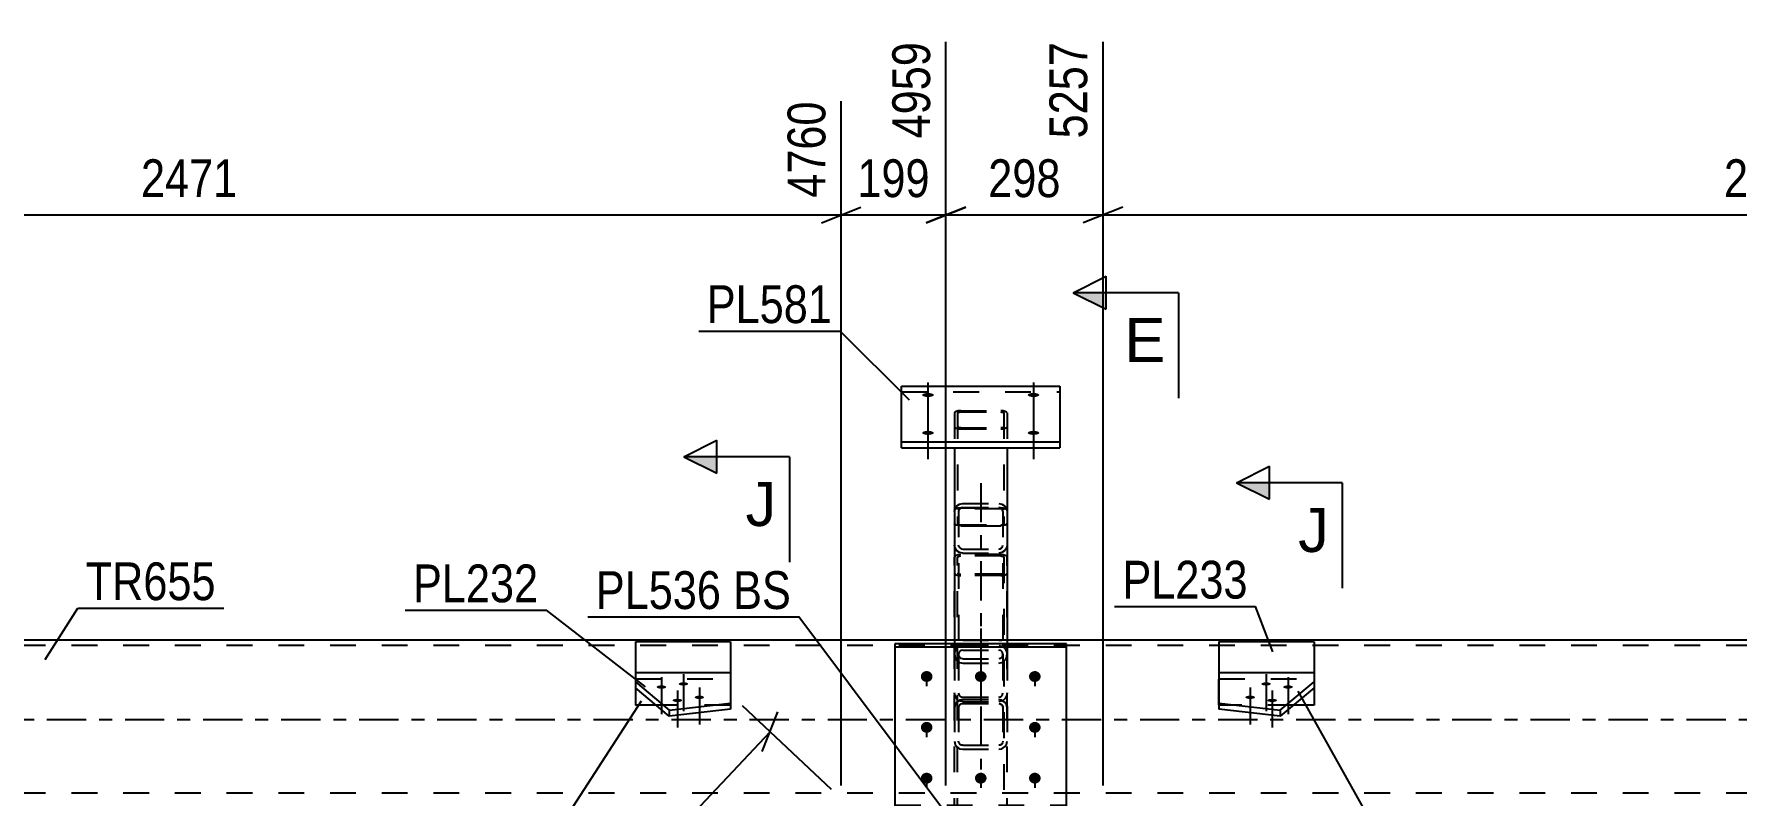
# Model space of a CAD drawing. Header units: millimetres. Extents: x -135 to 1054, y -647 to 194.
# Drawn here: x 129.2 to 258.3, y -5.8 to 51.9 of the extents above; entities that cross this region are included whole.
import ezdxf

# ---------------------------------------------------------------- set-up
doc = ezdxf.new("R2010")
doc.units = ezdxf.units.MM
doc.linetypes.add('DXK_LINE_DOT2', pattern=[3.9198, 1.9599, -1.9599])
doc.linetypes.add('DXK_LINE_DOT3', pattern=[5.9187, 2.979, -0.9799, 0.9799, -0.9799])
doc.styles.add('Arial', font='ARIAL.TTF', dxfattribs={"height": 0.2})
doc.styles.add('Arial Narrow', font='ARIALN.TTF', dxfattribs={"height": 0.2})

# ---------------------------------------------------------------- blocks, each defined once
blk = doc.blocks.new('Bolt-122571314-7181 - 7179')
at = {"linetype": 'Continuous'}
for points in [[(222.63, 2.57), (222.55, 2.57), (222.48, 2.58), (222.42, 2.59), (222.36, 2.61), (222.32, 2.63), (222.29, 2.65), (222.27, 2.68), (222.27, 2.7), (222.29, 2.73), (222.32, 2.75), (222.36, 2.77), (222.42, 2.79), (222.48, 2.8), (222.55, 2.81), (222.63, 2.81), (222.7, 2.81), (222.78, 2.8), (222.84, 2.79), (222.9, 2.77), (222.94, 2.75), (222.97, 2.73), (222.99, 2.7), (222.99, 2.68), (222.97, 2.65), (222.94, 2.63), (222.9, 2.61), (222.84, 2.59), (222.78, 2.58), (222.7, 2.57)], [(221.42, 1.55), (221.35, 1.56), (221.28, 1.56), (221.21, 1.58), (221.16, 1.59), (221.11, 1.61), (221.08, 1.64), (221.07, 1.66), (221.07, 1.69), (221.08, 1.71), (221.11, 1.74), (221.16, 1.76), (221.21, 1.78), (221.28, 1.79), (221.35, 1.8), (221.42, 1.8), (221.5, 1.8), (221.57, 1.79), (221.63, 1.78), (221.69, 1.76), (221.74, 1.74), (221.77, 1.71), (221.78, 1.69), (221.78, 1.66), (221.77, 1.64), (221.74, 1.61), (221.69, 1.59), (221.63, 1.58), (221.57, 1.56), (221.5, 1.56)], [(223.09, 1.32), (223.02, 1.32), (222.94, 1.33), (222.88, 1.34), (222.82, 1.36), (222.78, 1.38), (222.75, 1.41), (222.73, 1.43), (222.73, 1.46), (222.75, 1.48), (222.78, 1.51), (222.82, 1.53), (222.88, 1.54), (222.94, 1.56), (223.02, 1.56), (223.09, 1.57), (223.17, 1.56), (223.24, 1.56), (223.3, 1.54), (223.36, 1.53), (223.4, 1.51), (223.43, 1.48), (223.45, 1.46), (223.45, 1.43), (223.43, 1.41), (223.4, 1.38), (223.36, 1.36), (223.3, 1.34), (223.24, 1.33), (223.17, 1.32)], [(224.3, 2.33), (224.22, 2.34), (224.15, 2.34), (224.09, 2.36), (224.03, 2.37), (223.98, 2.4), (223.95, 2.42), (223.94, 2.44), (223.94, 2.47), (223.95, 2.5), (223.98, 2.52), (224.03, 2.54), (224.09, 2.56), (224.15, 2.57), (224.22, 2.58), (224.3, 2.58), (224.37, 2.58), (224.44, 2.57), (224.51, 2.56), (224.56, 2.54), (224.61, 2.52), (224.64, 2.5), (224.65, 2.47), (224.65, 2.44), (224.64, 2.42), (224.61, 2.4), (224.56, 2.37), (224.51, 2.36), (224.44, 2.34), (224.37, 2.34)]]:
    blk.add_hatch(color=1, dxfattribs=at).paths.add_polyline_path(points)
at = {"color": 1, "linetype": 'Continuous'}
for p, q in [((222.63, 3.44), (222.63, 0.62)), ((224.3, 3.21), (224.3, 0.39)), ((221.42, 2.43), (221.42, -0.39)), ((223.09, 2.2), (223.09, -0.62))]:
    blk.add_line(p, q, dxfattribs=at)
blk = doc.blocks.new('Bolt-122571314-7182 - 7179')
at = {"linetype": 'Continuous'}
for points in [[(196.9, 3.66), (196.99, 3.65), (197.08, 3.63), (197.16, 3.58), (197.23, 3.53), (197.28, 3.46), (197.32, 3.38), (197.34, 3.29), (197.34, 3.21), (197.32, 3.12), (197.28, 3.04), (197.23, 2.97), (197.16, 2.92), (197.08, 2.87), (196.99, 2.85), (196.9, 2.84), (196.81, 2.85), (196.72, 2.87), (196.64, 2.92), (196.57, 2.97), (196.52, 3.04), (196.48, 3.12), (196.46, 3.21), (196.46, 3.29), (196.48, 3.38), (196.52, 3.46), (196.57, 3.53), (196.64, 3.58), (196.72, 3.63), (196.81, 3.65)], [(201, 3.66), (201.09, 3.65), (201.18, 3.63), (201.26, 3.58), (201.33, 3.53), (201.38, 3.46), (201.42, 3.38), (201.44, 3.29), (201.44, 3.21), (201.42, 3.12), (201.38, 3.04), (201.33, 2.97), (201.26, 2.92), (201.18, 2.87), (201.09, 2.85), (201, 2.84), (200.91, 2.85), (200.82, 2.87), (200.74, 2.92), (200.67, 2.97), (200.62, 3.04), (200.58, 3.12), (200.56, 3.21), (200.56, 3.29), (200.58, 3.38), (200.62, 3.46), (200.67, 3.53), (200.74, 3.58), (200.82, 3.63), (200.91, 3.65)], [(205.1, 3.66), (205.19, 3.65), (205.28, 3.63), (205.36, 3.58), (205.43, 3.53), (205.48, 3.46), (205.52, 3.38), (205.54, 3.29), (205.54, 3.21), (205.52, 3.12), (205.48, 3.04), (205.43, 2.97), (205.36, 2.92), (205.28, 2.87), (205.19, 2.85), (205.1, 2.84), (205.01, 2.85), (204.92, 2.87), (204.84, 2.92), (204.77, 2.97), (204.72, 3.04), (204.68, 3.12), (204.66, 3.21), (204.66, 3.29), (204.68, 3.38), (204.72, 3.46), (204.77, 3.53), (204.84, 3.58), (204.92, 3.63), (205.01, 3.65)], [(196.9, -0.19), (196.99, -0.2), (197.08, -0.22), (197.16, -0.27), (197.23, -0.33), (197.28, -0.4), (197.32, -0.47), (197.34, -0.56), (197.34, -0.65), (197.32, -0.73), (197.28, -0.81), (197.23, -0.88), (197.16, -0.94), (197.08, -0.98), (196.99, -1.01), (196.9, -1.02), (196.81, -1.01), (196.72, -0.98), (196.64, -0.94), (196.57, -0.88), (196.52, -0.81), (196.48, -0.73), (196.46, -0.65), (196.46, -0.56), (196.48, -0.47), (196.52, -0.4), (196.57, -0.33), (196.64, -0.27), (196.72, -0.22), (196.81, -0.2)], [(205.1, -0.19), (205.19, -0.2), (205.28, -0.22), (205.36, -0.27), (205.43, -0.33), (205.48, -0.4), (205.52, -0.47), (205.54, -0.56), (205.54, -0.65), (205.52, -0.73), (205.48, -0.81), (205.43, -0.88), (205.36, -0.94), (205.28, -0.98), (205.19, -1.01), (205.1, -1.02), (205.01, -1.01), (204.92, -0.98), (204.84, -0.94), (204.77, -0.88), (204.72, -0.81), (204.68, -0.73), (204.66, -0.65), (204.66, -0.56), (204.68, -0.47), (204.72, -0.4), (204.77, -0.33), (204.84, -0.27), (204.92, -0.22), (205.01, -0.2)], [(196.9, -4.04), (196.99, -4.05), (197.08, -4.08), (197.16, -4.12), (197.23, -4.18), (197.28, -4.25), (197.32, -4.33), (197.34, -4.41), (197.34, -4.5), (197.32, -4.58), (197.28, -4.66), (197.23, -4.73), (197.16, -4.79), (197.08, -4.83), (196.99, -4.86), (196.9, -4.87), (196.81, -4.86), (196.72, -4.83), (196.64, -4.79), (196.57, -4.73), (196.52, -4.66), (196.48, -4.58), (196.46, -4.5), (196.46, -4.41), (196.48, -4.33), (196.52, -4.25), (196.57, -4.18), (196.64, -4.12), (196.72, -4.08), (196.81, -4.05)], [(201, -4.04), (201.09, -4.05), (201.18, -4.08), (201.26, -4.12), (201.33, -4.18), (201.38, -4.25), (201.42, -4.33), (201.44, -4.41), (201.44, -4.5), (201.42, -4.58), (201.38, -4.66), (201.33, -4.73), (201.26, -4.79), (201.18, -4.83), (201.09, -4.86), (201, -4.87), (200.91, -4.86), (200.82, -4.83), (200.74, -4.79), (200.67, -4.73), (200.62, -4.66), (200.58, -4.58), (200.56, -4.5), (200.56, -4.41), (200.58, -4.33), (200.62, -4.25), (200.67, -4.18), (200.74, -4.12), (200.82, -4.08), (200.91, -4.05)], [(205.1, -4.04), (205.19, -4.05), (205.28, -4.08), (205.36, -4.12), (205.43, -4.18), (205.48, -4.25), (205.52, -4.33), (205.54, -4.41), (205.54, -4.5), (205.52, -4.58), (205.48, -4.66), (205.43, -4.73), (205.36, -4.79), (205.28, -4.83), (205.19, -4.86), (205.1, -4.87), (205.01, -4.86), (204.92, -4.83), (204.84, -4.79), (204.77, -4.73), (204.72, -4.66), (204.68, -4.58), (204.66, -4.5), (204.66, -4.41), (204.68, -4.33), (204.72, -4.25), (204.77, -4.18), (204.84, -4.12), (204.92, -4.08), (205.01, -4.05)]]:
    blk.add_hatch(color=1, dxfattribs=at).paths.add_polyline_path(points)
at = {"color": 1, "linetype": 'Continuous'}
for p, q in [((196.9, 3.65), (196.9, 2.51)), ((201, 3.65), (201, 2.51)), ((205.1, 3.65), (205.1, 2.51)), ((196.9, -0.21), (196.9, -1.34)), ((205.1, -0.21), (205.1, -1.34)), ((196.9, -4.06), (196.9, -5.19)), ((201, -4.06), (201, -5.19)), ((205.1, -4.06), (205.1, -5.19))]:
    blk.add_line(p, q, dxfattribs=at)
blk = doc.blocks.new('Part-122571314-7193 - 7179')
at = {"color": 7, "linetype": 'DXK_LINE_DOT2'}
for p, q in [((199.04, 12.37), (199, 12.3)), ((199, -121.6), (199, 12.3)), ((199.14, 12.43), (199.04, 12.37)), ((199.3, 12.47), (199.14, 12.43)), ((199.24, 12.3), (199.26, 12.33)), ((199.24, -121.6), (199.24, 12.3)), ((199.26, 12.33), (199.31, 12.36)), ((199.48, 12.49), (199.3, 12.47)), ((199.31, 12.36), (199.34, 12.37)), ((199.34, 12.37), (199.39, 12.38)), ((199.39, 12.38), (199.48, 12.39)), ((202.52, 12.49), (199.48, 12.49)), ((202.52, 12.39), (199.48, 12.39)), ((202.7, 12.47), (202.52, 12.49)), ((202.52, 12.39), (202.61, 12.38)), ((202.61, 12.38), (202.69, 12.36)), ((202.69, 12.36), (202.74, 12.33)), ((202.86, 12.43), (202.7, 12.47)), ((202.74, 12.33), (202.76, 12.3)), ((202.76, 12.3), (202.76, -121.6)), ((202.96, 12.37), (202.86, 12.43)), ((203, 12.3), (202.96, 12.37)), ((203, -121.6), (203, 12.3)), ((199, 11.09), (199.04, 11.02)), ((199.04, 11.02), (199.14, 10.96)), ((199.14, 10.96), (199.3, 10.92)), ((199.26, 11.06), (199.24, 11.09)), ((199.31, 11.03), (199.26, 11.06)), ((199.3, 10.92), (199.48, 10.9)), ((199.31, 11.03), (199.34, 11.02)), ((199.34, 11.02), (199.39, 11.01)), ((199.39, 11.01), (199.48, 11)), ((202.52, 11), (199.48, 11)), ((202.52, 10.9), (199.48, 10.9)), ((202.61, 11.01), (202.52, 11)), ((202.52, 10.9), (202.7, 10.92)), ((202.69, 11.03), (202.61, 11.01)), ((202.74, 11.06), (202.69, 11.03)), ((202.7, 10.92), (202.86, 10.96)), ((202.76, 11.09), (202.74, 11.06)), ((202.86, 10.96), (202.96, 11.02)), ((202.96, 11.02), (203, 11.09)), ((199.48, -102.19), (199.3, -102.4)), ((199.48, -102.19), (202.52, -102.19)), ((202.7, -102.4), (202.52, -102.19)), ((199.04, -103.93), (199, -105)), ((199.24, -105), (199.26, -104.47)), ((199.39, -103.7), (199.48, -103.6)), ((199.48, -103.6), (202.52, -103.6)), ((202.52, -103.6), (202.61, -103.7)), ((202.74, -104.47), (202.76, -105)), ((203, -105), (202.96, -103.93)), ((199, -121.6), (199.24, -121.6)), ((199, -121.6), (199.04, -121.6)), ((199.04, -121.6), (199.14, -121.6)), ((199.14, -121.6), (199.3, -121.6)), ((199.31, -121.6), (199.24, -121.6)), ((202.7, -121.6), (199.3, -121.6)), ((202.69, -121.6), (199.31, -121.6)), ((202.74, -121.6), (202.69, -121.6)), ((202.7, -121.6), (202.86, -121.6)), ((202.76, -121.6), (202.74, -121.6)), ((202.76, -121.6), (203, -121.6)), ((202.86, -121.6), (202.96, -121.6)), ((202.96, -121.6), (203, -121.6))]:
    blk.add_line(p, q, dxfattribs=at)
for centre, radius, start, end in [((204.72, -104.11), 5.68, 162.5062, 178.1392), ((197.29, -104.11), 5.68, 1.8608, 17.4938), ((202.1, -104.56), 2.84, 162.5062, 178.1392), ((199.9, -104.56), 2.84, 1.8608, 17.4938)]:
    blk.add_arc(centre, radius, start, end, dxfattribs=at)
blk = doc.blocks.new('Part-122571314-7194 - 7179')
at = {"color": 7, "linetype": 'DXK_LINE_DOT2'}
for p, q in [((199.04, 23.29), (199, 23.23)), ((199.14, 23.34), (199.04, 23.29)), ((199.3, 23.38), (199.14, 23.34)), ((199.24, 23.23), (199.26, 23.26)), ((199.26, 23.26), (199.31, 23.28)), ((199.48, 23.39), (199.3, 23.38)), ((199.31, 23.28), (199.39, 23.3)), ((199.39, 23.3), (199.48, 23.31)), ((199.48, 23.39), (202.52, 23.39)), ((199.48, 23.31), (202.52, 23.31)), ((202.7, 23.38), (202.52, 23.39)), ((202.52, 23.31), (202.61, 23.3)), ((202.61, 23.3), (202.69, 23.28)), ((202.69, 23.28), (202.74, 23.26)), ((202.86, 23.34), (202.7, 23.38)), ((202.74, 23.26), (202.76, 23.23)), ((202.96, 23.29), (202.86, 23.34)), ((203, 23.23), (202.96, 23.29)), ((199, 23.23), (199, 20.58)), ((199, 22.19), (199.04, 22.12)), ((199.04, 22.12), (199.14, 22.07)), ((199.14, 22.07), (199.3, 22.03)), ((199.24, 23.23), (199.24, 14.84)), ((199.26, 22.15), (199.24, 22.19)), ((199.31, 22.13), (199.26, 22.15)), ((199.3, 22.03), (199.48, 22.02)), ((199.39, 22.11), (199.31, 22.13)), ((199.48, 22.1), (199.39, 22.11)), ((199.48, 22.1), (202.52, 22.1)), ((199.48, 22.02), (202.52, 22.02)), ((202.61, 22.11), (202.52, 22.1)), ((202.52, 22.02), (202.7, 22.03)), ((202.69, 22.13), (202.61, 22.11)), ((202.74, 22.15), (202.69, 22.13)), ((202.7, 22.03), (202.86, 22.07)), ((202.76, 22.19), (202.74, 22.15)), ((202.76, 23.23), (202.76, 14.84)), ((202.86, 22.07), (202.96, 22.12)), ((202.96, 22.12), (203, 22.19)), ((203, 23.23), (203, 20.58)), ((199, 15.88), (199.04, 15.94)), ((199.04, 15.94), (199.14, 15.99)), ((199.14, 15.99), (199.3, 16.03)), ((199.26, 15.91), (199.24, 15.88)), ((199.31, 15.93), (199.26, 15.91)), ((199.3, 16.03), (199.48, 16.04)), ((199.39, 15.95), (199.31, 15.93)), ((199.48, 15.96), (199.39, 15.95)), ((199.48, 16.04), (202.52, 16.04)), ((202.52, 15.96), (199.48, 15.96)), ((202.52, 16.04), (202.7, 16.03)), ((202.61, 15.95), (202.52, 15.96)), ((202.69, 15.93), (202.61, 15.95)), ((202.69, 15.93), (202.7, 15.93)), ((202.7, 16.03), (202.86, 15.99)), ((202.7, 15.93), (202.74, 15.91)), ((202.76, 15.88), (202.74, 15.91)), ((202.86, 15.99), (202.96, 15.94)), ((202.96, 15.94), (203, 15.88)), ((199.24, 14.84), (199.26, 14.81)), ((199.26, 14.81), (199.31, 14.78)), ((199.31, 14.78), (199.39, 14.76)), ((199.39, 14.76), (199.48, 14.76)), ((199.48, 14.76), (202.52, 14.76)), ((202.52, 14.76), (202.61, 14.76)), ((202.61, 14.76), (202.69, 14.78)), ((202.69, 14.78), (202.74, 14.81)), ((202.74, 14.81), (202.76, 14.84))]:
    blk.add_line(p, q, dxfattribs=at)
at = {"color": 2, "linetype": 'Continuous'}
for p, q in [((199, 20.58), (199, 14.84)), ((203, 20.58), (203, 14.84)), ((199.04, 14.77), (199, 14.84)), ((199.14, 14.72), (199.04, 14.77)), ((199.3, 14.69), (199.14, 14.72)), ((199.48, 14.67), (199.3, 14.69)), ((199.48, 14.67), (202.52, 14.67)), ((202.7, 14.69), (202.52, 14.67)), ((202.86, 14.72), (202.7, 14.69)), ((202.96, 14.77), (202.86, 14.72)), ((203, 14.84), (202.96, 14.77))]:
    blk.add_line(p, q, dxfattribs=at)
blk = doc.blocks.new('Part-122571314-7205 - 7179')
at = {"color": 2, "linetype": 'Continuous'}
for p, q in [((219.06, 5.89), (219.06, 3.53)), ((226.27, 5.89), (219.06, 5.89)), ((226.27, 5.89), (226.27, 3.53)), ((226.27, 2.4), (226.27, 1.09)), ((226.27, 1.09), (224.72, 1.09))]:
    blk.add_line(p, q, dxfattribs=at)
at = {"color": 7, "linetype": 'DXK_LINE_DOT2'}
for p, q in [((219.06, 1.09), (219.06, 3.53)), ((226.27, 3.53), (226.27, 2.4)), ((224.72, 1.09), (219.06, 1.09))]:
    blk.add_line(p, q, dxfattribs=at)
blk = doc.blocks.new('Part-122571314-7671 - 7179')
at = {"color": 2, "linetype": 'Continuous'}
for p, q in [((174.82, 5.89), (174.82, 3.53)), ((182.02, 5.89), (174.82, 5.89)), ((182.02, 5.89), (182.02, 3.53)), ((174.82, 2.39), (174.82, 1.09)), ((176.37, 1.09), (174.82, 1.09))]:
    blk.add_line(p, q, dxfattribs=at)
at = {"color": 7, "linetype": 'DXK_LINE_DOT2'}
for p, q in [((174.82, 3.53), (174.82, 2.39)), ((182.02, 3.53), (182.02, 1.09)), ((182.02, 1.09), (176.37, 1.09))]:
    blk.add_line(p, q, dxfattribs=at)
blk = doc.blocks.new('Part-122571314-7272 - 7179')
at = {"color": 2, "linetype": 'Continuous'}
blk.add_line((820, 6), (0, 6), dxfattribs=at)
at = {"color": 7, "linetype": 'DXK_LINE_DOT2'}
for p, q in [((820, 5.6), (0, 5.6)), ((820, -5.6), (0, -5.6))]:
    blk.add_line(p, q, dxfattribs=at)
at = {"color": 7, "linetype": 'DXK_LINE_DOT3'}
blk.add_line((0, 0), (820, 0), dxfattribs=at)
blk = doc.blocks.new('Bolt-122571314-7254 - 7179')
at = {"linetype": 'Continuous'}
for points in [[(205, 24.44), (204.91, 24.44), (204.82, 24.45), (204.74, 24.47), (204.67, 24.49), (204.62, 24.52), (204.58, 24.54), (204.56, 24.57), (204.56, 24.61), (204.58, 24.64), (204.62, 24.67), (204.67, 24.69), (204.74, 24.71), (204.82, 24.73), (204.91, 24.74), (205, 24.74), (205.09, 24.74), (205.18, 24.73), (205.26, 24.71), (205.33, 24.69), (205.38, 24.67), (205.42, 24.64), (205.44, 24.61), (205.44, 24.57), (205.42, 24.54), (205.38, 24.52), (205.33, 24.49), (205.26, 24.47), (205.18, 24.45), (205.09, 24.44)], [(205, 21.57), (204.91, 21.57), (204.82, 21.58), (204.74, 21.6), (204.67, 21.62), (204.62, 21.64), (204.58, 21.67), (204.56, 21.7), (204.56, 21.73), (204.58, 21.76), (204.62, 21.79), (204.67, 21.82), (204.74, 21.84), (204.82, 21.86), (204.91, 21.86), (205, 21.87), (205.09, 21.86), (205.18, 21.86), (205.26, 21.84), (205.33, 21.82), (205.38, 21.79), (205.42, 21.76), (205.44, 21.73), (205.44, 21.7), (205.42, 21.67), (205.38, 21.64), (205.33, 21.62), (205.26, 21.6), (205.18, 21.58), (205.09, 21.57)]]:
    blk.add_hatch(color=1, dxfattribs=at).paths.add_polyline_path(points)
at = {"color": 1, "linetype": 'Continuous'}
for p, q in [((205, 25.53), (205, 22.6)), ((205, 22.66), (205, 19.73))]:
    blk.add_line(p, q, dxfattribs=at)
blk = doc.blocks.new('Part-122571314-7643 - 7179')
at = {"color": 7, "linetype": 'DXK_LINE_DOT3'}
blk.add_line((201, 6.89), (201, -3.8), dxfattribs=at)
at = {"color": 7, "linetype": 'DXK_LINE_DOT2'}
for p, q in [((199, 4.92), (199.05, 5.18)), ((199.4, 5.55), (199.64, 5.6)), ((199.64, 5.26), (199.52, 5.23)), ((199.64, 5.6), (202.36, 5.6)), ((199.64, 5.26), (202.36, 5.26)), ((202.36, 5.6), (202.61, 5.55)), ((202.48, 5.23), (202.36, 5.26)), ((202.95, 5.18), (203, 4.92)), ((199, 4.92), (199, -1.66)), ((199.34, 5.05), (199.32, 4.92)), ((199.32, 4.92), (199.32, -1.66)), ((202.68, 4.92), (202.66, 5.05)), ((202.68, 4.92), (202.68, -1.66)), ((203, 4.92), (203, -1.66)), ((199.05, 1.76), (199, 2.02)), ((199.19, 1.32), (199.05, 1.12)), ((199.4, 1.45), (199.19, 1.32)), ((199.32, 2.02), (199.34, 1.89)), ((199.64, 1.5), (199.4, 1.45)), ((199.64, 1.34), (199.4, 1.4)), ((199.52, 1.71), (199.64, 1.68)), ((199.64, 1.68), (202.36, 1.68)), ((199.64, 1.5), (202.36, 1.5)), ((199.64, 1.34), (202.36, 1.34)), ((202.36, 1.68), (202.48, 1.71)), ((202.61, 1.45), (202.36, 1.5)), ((202.61, 1.4), (202.36, 1.34)), ((202.81, 1.32), (202.61, 1.45)), ((202.66, 1.89), (202.68, 2.02)), ((202.95, 1.12), (202.81, 1.32)), ((203, 2.02), (202.95, 1.76)), ((199.05, 1.12), (199, 0.89)), ((199.32, 0.89), (199.34, 1.01)), ((199.34, 1.01), (199.41, 1.11)), ((199.41, 1.11), (199.52, 1.17)), ((199.52, 1.17), (199.64, 1.2)), ((199.64, 1.2), (202.36, 1.2)), ((202.36, 1.2), (202.48, 1.17)), ((202.48, 1.17), (202.59, 1.11)), ((202.59, 1.11), (202.66, 1.01)), ((202.66, 1.01), (202.68, 0.89)), ((203, 0.89), (202.95, 1.12)), ((199, -1.66), (199.05, -1.89)), ((199.05, -1.89), (199.19, -2.09)), ((199.19, -2.09), (199.4, -2.22)), ((199.34, -1.78), (199.32, -1.66)), ((199.41, -1.87), (199.34, -1.78)), ((199.4, -2.22), (199.64, -2.26)), ((199.52, -1.94), (199.41, -1.87)), ((199.64, -1.96), (199.52, -1.94)), ((199.64, -1.96), (202.36, -1.96)), ((199.64, -2.26), (202.36, -2.26)), ((202.48, -1.94), (202.36, -1.96)), ((202.36, -2.26), (202.61, -2.22)), ((202.59, -1.87), (202.48, -1.94)), ((202.66, -1.78), (202.59, -1.87)), ((202.61, -2.22), (202.81, -2.09)), ((202.68, -1.66), (202.66, -1.78)), ((202.81, -2.09), (202.95, -1.89)), ((202.95, -1.89), (203, -1.66))]:
    blk.add_line(p, q, dxfattribs=at)
for centre, radius, start, end in [((199.67, 4.95), 0.662, 114.32, 159.2417), ((199.65, 4.93), 0.331, 114.32, 159.2417), ((202.35, 4.93), 0.331, 20.7583, 65.68), ((202.33, 4.95), 0.662, 20.7583, 65.68), ((199.67, 2), 0.662, 200.7583, 245.68), ((199.65, 2.01), 0.331, 200.7583, 245.68), ((202.35, 2.01), 0.331, 294.32, 339.2417), ((202.33, 2), 0.662, 294.32, 339.2417)]:
    blk.add_arc(centre, radius, start, end, dxfattribs=at)
blk = doc.blocks.new('Part-122571314-7353 - 7179')
at = {"color": 2, "linetype": 'Continuous'}
for p, q in [((226.27, 3.53), (219.06, 3.53)), ((219.06, 3.53), (219.06, 0.78)), ((223.71, 0.69), (226.27, 2.85)), ((226.27, 3.53), (226.27, 2.4)), ((226.27, 2.4), (223.71, 0.24)), ((219.06, 1.24), (223.71, 0.69)), ((223.71, 0.24), (219.06, 0.78)), ((223.71, 0.69), (223.71, 0.24))]:
    blk.add_line(p, q, dxfattribs=at)
at = {"color": 7, "linetype": 'DXK_LINE_DOT2'}
blk.add_line((219.06, 3.08), (226.27, 3.08), dxfattribs=at)
blk = doc.blocks.new('Part-122571314-7365 - 7179')
at = {"color": 2, "linetype": 'Continuous'}
for p, q in [((182.02, 3.53), (174.82, 3.53)), ((174.82, 3.53), (174.82, 2.39)), ((174.82, 2.84), (177.39, 0.69)), ((182.02, 3.53), (182.02, 0.78)), ((177.39, 0.24), (174.82, 2.39)), ((177.39, 0.69), (182.02, 1.24)), ((182.02, 0.78), (177.39, 0.24)), ((177.39, 0.69), (177.39, 0.24))]:
    blk.add_line(p, q, dxfattribs=at)
at = {"color": 7, "linetype": 'DXK_LINE_DOT2'}
blk.add_line((174.82, 3.08), (182.02, 3.08), dxfattribs=at)
blk = doc.blocks.new('Part-122571314-7389 - 7179')
at = {"color": 2, "linetype": 'Continuous'}
for p, q in [((207.5, 5.72), (194.5, 5.72)), ((194.5, 5.72), (194.5, -6.71)), ((194.5, 5.51), (207.5, 5.51)), ((207.5, -6.71), (207.5, 5.72)), ((194.5, -6.71), (207.5, -6.71))]:
    blk.add_line(p, q, dxfattribs=at)
at = {"color": 7, "linetype": 'DXK_LINE_DOT2'}
blk.add_line((194.5, -6.49), (207.5, -6.49), dxfattribs=at)
blk = doc.blocks.new('Part-122571314-7390 - 7179')
at = {"color": 7, "linetype": 'DXK_LINE_DOT3'}
blk.add_line((201, 17.92), (201, 0.69), dxfattribs=at)
at = {"color": 7, "linetype": 'DXK_LINE_DOT2'}
for p, q in [((199, 15.77), (199.05, 16)), ((199, 15.77), (199, 14.84)), ((199.05, 16), (199.19, 16.19)), ((199.19, 16.19), (199.4, 16.32)), ((199.34, 15.88), (199.32, 15.77)), ((199.32, 15.77), (199.32, 4.94)), ((199.41, 15.98), (199.34, 15.88)), ((199.4, 16.32), (199.64, 16.37)), ((199.52, 16.05), (199.41, 15.98)), ((199.64, 16.07), (199.52, 16.05)), ((199.64, 16.37), (202.36, 16.37)), ((199.64, 16.07), (202.36, 16.07)), ((202.36, 16.37), (202.61, 16.32)), ((202.48, 16.05), (202.36, 16.07)), ((202.59, 15.98), (202.48, 16.05)), ((202.66, 15.88), (202.59, 15.98)), ((202.61, 16.32), (202.81, 16.19)), ((202.68, 15.77), (202.66, 15.88)), ((202.68, 15.77), (202.68, 4.94)), ((202.81, 16.19), (202.95, 16)), ((202.95, 16), (203, 15.77)), ((203, 15.77), (203, 14.84)), ((199.05, 12.98), (199, 13.21)), ((199.19, 12.79), (199.05, 12.98)), ((199.34, 13.1), (199.32, 13.21)), ((199.4, 13.03), (199.34, 13.1)), ((199.41, 13), (199.4, 13.03)), ((199.41, 13), (199.52, 12.94)), ((199.52, 12.94), (199.64, 12.91)), ((199.64, 12.91), (202.36, 12.91)), ((202.36, 12.91), (202.48, 12.94)), ((202.48, 12.94), (202.59, 13)), ((202.59, 13), (202.61, 13.03)), ((202.61, 13.03), (202.66, 13.1)), ((202.66, 13.1), (202.68, 13.21)), ((202.95, 12.98), (202.81, 12.79)), ((203, 13.21), (202.95, 12.98)), ((199.4, 12.66), (199.19, 12.79)), ((199.64, 12.61), (199.4, 12.66)), ((199.64, 12.61), (202.36, 12.61)), ((202.61, 12.66), (202.36, 12.61)), ((202.81, 12.79), (202.61, 12.66)), ((203, 6), (199, 6)), ((199, 6), (199, 4.94)), ((199.64, 6), (199.4, 6)), ((199.64, 6), (202.36, 6)), ((202.36, 6), (202.61, 6)), ((203, 6), (203, 4.94)), ((199, 4.94), (199.05, 4.68)), ((199.34, 4.81), (199.32, 4.94)), ((199.4, 4.31), (199.64, 4.26)), ((199.64, 4.6), (199.52, 4.62)), ((199.64, 4.6), (202.36, 4.6)), ((199.64, 4.26), (202.36, 4.26)), ((202.48, 4.62), (202.36, 4.6)), ((202.36, 4.26), (202.61, 4.31)), ((202.68, 4.94), (202.66, 4.81)), ((202.95, 4.68), (203, 4.94))]:
    blk.add_line(p, q, dxfattribs=at)
at = {"color": 2, "linetype": 'Continuous'}
for p, q in [((199, 14.84), (199, 6)), ((203, 14.84), (203, 6))]:
    blk.add_line(p, q, dxfattribs=at)
at = {"color": 7, "linetype": 'DXK_LINE_DOT2'}
for centre, radius, start, end in [((199.67, 4.91), 0.662, 200.7492, 245.6701), ((199.65, 4.93), 0.331, 200.7492, 245.6701), ((202.35, 4.93), 0.331, 294.3299, 339.2508), ((202.33, 4.91), 0.662, 294.3299, 339.2508)]:
    blk.add_arc(centre, radius, start, end, dxfattribs=at)
blk = doc.blocks.new('Bolt-122571314-7693 - 7179')
at = {"linetype": 'Continuous'}
for points in [[(197, 24.44), (196.91, 24.44), (196.82, 24.45), (196.74, 24.47), (196.67, 24.49), (196.62, 24.52), (196.58, 24.54), (196.56, 24.57), (196.56, 24.61), (196.58, 24.64), (196.62, 24.67), (196.67, 24.69), (196.74, 24.71), (196.82, 24.73), (196.91, 24.74), (197, 24.74), (197.09, 24.74), (197.18, 24.73), (197.26, 24.71), (197.33, 24.69), (197.38, 24.67), (197.42, 24.64), (197.44, 24.61), (197.44, 24.57), (197.42, 24.54), (197.38, 24.52), (197.33, 24.49), (197.26, 24.47), (197.18, 24.45), (197.09, 24.44)], [(197, 21.57), (196.91, 21.57), (196.82, 21.58), (196.74, 21.6), (196.67, 21.62), (196.62, 21.64), (196.58, 21.67), (196.56, 21.7), (196.56, 21.73), (196.58, 21.76), (196.62, 21.79), (196.67, 21.82), (196.74, 21.84), (196.82, 21.86), (196.91, 21.86), (197, 21.87), (197.09, 21.86), (197.18, 21.86), (197.26, 21.84), (197.33, 21.82), (197.38, 21.79), (197.42, 21.76), (197.44, 21.73), (197.44, 21.7), (197.42, 21.67), (197.38, 21.64), (197.33, 21.62), (197.26, 21.6), (197.18, 21.58), (197.09, 21.57)]]:
    blk.add_hatch(color=1, dxfattribs=at).paths.add_polyline_path(points)
at = {"color": 1, "linetype": 'Continuous'}
for p, q in [((197, 25.53), (197, 22.6)), ((197, 22.66), (197, 19.73))]:
    blk.add_line(p, q, dxfattribs=at)
blk = doc.blocks.new('Bolt-122571314-7672 - 7179')
at = {"linetype": 'Continuous'}
for points in [[(178.46, 2.57), (178.38, 2.57), (178.31, 2.58), (178.25, 2.59), (178.19, 2.61), (178.15, 2.63), (178.12, 2.65), (178.1, 2.68), (178.1, 2.7), (178.12, 2.73), (178.15, 2.75), (178.19, 2.77), (178.25, 2.79), (178.31, 2.8), (178.38, 2.81), (178.46, 2.81), (178.53, 2.81), (178.61, 2.8), (178.67, 2.79), (178.73, 2.77), (178.77, 2.75), (178.8, 2.73), (178.82, 2.7), (178.82, 2.68), (178.8, 2.65), (178.77, 2.63), (178.73, 2.61), (178.67, 2.59), (178.61, 2.58), (178.53, 2.57)], [(176.79, 2.33), (176.72, 2.34), (176.65, 2.34), (176.58, 2.36), (176.53, 2.37), (176.48, 2.39), (176.45, 2.42), (176.43, 2.44), (176.43, 2.47), (176.45, 2.49), (176.48, 2.52), (176.53, 2.54), (176.58, 2.56), (176.65, 2.57), (176.72, 2.58), (176.79, 2.58), (176.87, 2.58), (176.94, 2.57), (177, 2.56), (177.06, 2.54), (177.1, 2.52), (177.14, 2.49), (177.15, 2.47), (177.15, 2.44), (177.14, 2.42), (177.1, 2.39), (177.06, 2.37), (177, 2.36), (176.94, 2.34), (176.87, 2.34)], [(178, 1.32), (177.93, 1.32), (177.86, 1.33), (177.79, 1.34), (177.74, 1.36), (177.69, 1.38), (177.66, 1.4), (177.65, 1.43), (177.65, 1.46), (177.66, 1.48), (177.69, 1.5), (177.74, 1.53), (177.79, 1.54), (177.86, 1.56), (177.93, 1.56), (178, 1.57), (178.08, 1.56), (178.15, 1.56), (178.22, 1.54), (178.27, 1.53), (178.32, 1.5), (178.35, 1.48), (178.36, 1.46), (178.36, 1.43), (178.35, 1.4), (178.32, 1.38), (178.27, 1.36), (178.22, 1.34), (178.15, 1.33), (178.08, 1.32)], [(179.67, 1.55), (179.6, 1.56), (179.52, 1.56), (179.46, 1.58), (179.4, 1.59), (179.36, 1.61), (179.33, 1.64), (179.31, 1.66), (179.31, 1.69), (179.33, 1.71), (179.36, 1.74), (179.4, 1.76), (179.46, 1.78), (179.52, 1.79), (179.6, 1.8), (179.67, 1.8), (179.74, 1.8), (179.82, 1.79), (179.88, 1.78), (179.94, 1.76), (179.98, 1.74), (180.01, 1.71), (180.03, 1.69), (180.03, 1.66), (180.01, 1.64), (179.98, 1.61), (179.94, 1.59), (179.88, 1.58), (179.82, 1.56), (179.74, 1.56)]]:
    blk.add_hatch(color=1, dxfattribs=at).paths.add_polyline_path(points)
at = {"color": 1, "linetype": 'Continuous'}
for p, q in [((176.79, 3.21), (176.79, 0.39)), ((178.46, 3.44), (178.46, 0.62)), ((178, 2.19), (178, -0.62)), ((179.67, 2.43), (179.67, -0.39))]:
    blk.add_line(p, q, dxfattribs=at)
blk = doc.blocks.new('Part-122571314-7690 - 7179')
at = {"color": 2, "linetype": 'Continuous'}
for p, q in [((195, 20.58), (195, 25.27)), ((195, 25.27), (207, 25.27)), ((207, 25.27), (207, 20.58)), ((195, 21.03), (207, 21.03)), ((195, 20.58), (207, 20.58))]:
    blk.add_line(p, q, dxfattribs=at)
at = {"color": 7, "linetype": 'DXK_LINE_DOT2'}
blk.add_line((195, 24.82), (207, 24.82), dxfattribs=at)
blk = doc.blocks.new('StraightDimension-122571314-32907 - 7179')
at = {"color": 7, "linetype": 'Continuous'}
for p, q in [((91.59, -5), (91.59, 51.35)), ((190.42, -5), (190.42, 46.85)), ((93.09, 38.84), (90.09, 37.64)), ((188.92, 37.64), (191.92, 38.84)), ((91.59, 38.24), (190.42, 38.24))]:
    blk.add_line(p, q, dxfattribs=at)
at = {"color": 0}
blk.add_wipeout([(145.26, 38.99), (145.26, 43.19), (136.74, 43.19), (136.74, 38.99)], dxfattribs=at)
at = {"color": 3, "style": 'Arial Narrow'}
blk.add_text('2471', height=2.863, dxfattribs=at).set_placement((137.34, 39.59))
at = {"color": 0, "linetype": 'Continuous'}
blk.add_wipeout([(189.82, 47.45), (185.62, 47.45), (185.62, 38.94), (189.82, 38.94)], dxfattribs=at)
at = {"color": 3, "linetype": 'Continuous', "style": 'Arial Narrow'}
blk.add_text('4760', height=2.863, rotation=90.0002, dxfattribs=at).set_placement((189.22, 39.54))
blk = doc.blocks.new('StraightDimension-122571314-7791 - 7179')
at = {"color": 7, "linetype": 'Continuous'}
for p, q in [((311.01, -5.31), (305.24, 0.11)), ((306.73, -3.35), (307.91, -0.34)), ((256.58, -55.79), (307.32, -1.85)), ((260.27, -59.26), (254.51, -53.84)), ((257.17, -54.29), (255.99, -57.3))]:
    blk.add_line(p, q, dxfattribs=at)
at = {"color": 0}
blk.add_wipeout([(284.32, -25.2), (281.26, -22.33), (275.43, -28.53), (278.49, -31.41)], dxfattribs=at)
at = {"color": 3, "style": 'Arial Narrow'}
blk.add_text('1851', height=2.863, rotation=46.7591, dxfattribs=at).set_placement((278.46, -30.56))
blk = doc.blocks.new('StraightDimension-122571314-7827 - 7179')
at = {"color": 7, "linetype": 'Continuous'}
for p, q in [((189.69, -5.31), (182.95, 1.02)), ((184.44, -2.44), (185.62, 0.57)), ((135.61, -53.48), (185.03, -0.93)), ((140.27, -57.86), (133.54, -51.53)), ((136.2, -51.97), (135.02, -54.98))]:
    blk.add_line(p, q, dxfattribs=at)
at = {"color": 0}
blk.add_wipeout([(162.69, -23.59), (159.63, -20.71), (153.8, -26.92), (156.86, -29.79)], dxfattribs=at)
at = {"color": 3, "style": 'Arial Narrow'}
blk.add_text('1803', height=2.863, rotation=46.7591, dxfattribs=at).set_placement((156.83, -28.94))
blk = doc.blocks.new('StraightDimension-122571314-32904 - 7179')
at = {"color": 7, "linetype": 'Continuous'}
for p, q in [((210.27, -5), (210.27, 51.35)), ((311.73, -5), (311.73, 46.85)), ((211.77, 38.84), (208.77, 37.64)), ((310.23, 37.64), (313.23, 38.84)), ((210.27, 38.24), (311.73, 38.24))]:
    blk.add_line(p, q, dxfattribs=at)
at = {"color": 0}
blk.add_wipeout([(265.26, 38.99), (265.26, 43.19), (256.74, 43.19), (256.74, 38.99)], dxfattribs=at)
at = {"color": 3, "style": 'Arial Narrow'}
blk.add_text('2537', height=2.863, dxfattribs=at).set_placement((257.34, 39.59))
at = {"color": 0, "linetype": 'Continuous'}
blk.add_wipeout([(311.13, 47.45), (306.93, 47.45), (306.93, 38.94), (311.13, 38.94)], dxfattribs=at)
at = {"color": 3, "linetype": 'Continuous', "style": 'Arial Narrow'}
blk.add_text('7793', height=2.863, rotation=90.0002, dxfattribs=at).set_placement((310.53, 39.54))
blk = doc.blocks.new('StraightDimension-122571314-32905 - 7179')
at = {"color": 7, "linetype": 'Continuous'}
for p, q in [((198.36, -5), (198.36, 51.35)), ((210.27, -5), (210.27, 51.35)), ((196.86, 37.64), (199.86, 38.84)), ((211.77, 38.84), (208.77, 37.64)), ((198.36, 38.24), (210.27, 38.24))]:
    blk.add_line(p, q, dxfattribs=at)
at = {"color": 0}
blk.add_wipeout([(207.66, 38.99), (207.66, 43.19), (200.97, 43.19), (200.97, 38.99)], dxfattribs=at)
at = {"color": 3, "style": 'Arial Narrow'}
blk.add_text('298', height=2.863, dxfattribs=at).set_placement((201.57, 39.59))
at = {"color": 0, "linetype": 'Continuous'}
blk.add_wipeout([(209.67, 51.95), (205.47, 51.95), (205.47, 43.44), (209.67, 43.44)], dxfattribs=at)
at = {"color": 3, "linetype": 'Continuous', "style": 'Arial Narrow'}
blk.add_text('5257', height=2.863, rotation=90.0002, dxfattribs=at).set_placement((209.07, 44.04))
blk = doc.blocks.new('StraightDimension-122571314-32906 - 7179')
at = {"color": 7, "linetype": 'Continuous'}
for p, q in [((198.36, -5), (198.36, 51.35)), ((190.42, -5), (190.42, 46.85)), ((188.92, 37.64), (191.92, 38.84)), ((199.86, 38.84), (196.86, 37.64)), ((190.42, 38.24), (198.36, 38.24))]:
    blk.add_line(p, q, dxfattribs=at)
at = {"color": 0}
blk.add_wipeout([(197.73, 38.99), (197.73, 43.19), (191.05, 43.19), (191.05, 38.99)], dxfattribs=at)
at = {"color": 3, "style": 'Arial Narrow'}
blk.add_text('199', height=2.863, dxfattribs=at).set_placement((191.65, 39.59))
at = {"color": 0, "linetype": 'Continuous'}
blk.add_wipeout([(197.76, 51.95), (193.56, 51.95), (193.56, 43.44), (197.76, 43.44)], dxfattribs=at)
at = {"color": 3, "linetype": 'Continuous', "style": 'Arial Narrow'}
blk.add_text('4959', height=2.863, rotation=90.0002, dxfattribs=at).set_placement((197.16, 44.04))
blk = doc.blocks.new('SectionMark-122571314-29542 - 7179')
at = {"linetype": 'Continuous'}
for points in [[(181, 19.91), (181, 18.66), (178.5, 19.91)], [(181, -29.5), (181, -30.75), (178.5, -30.75)]]:
    blk.add_hatch(color=6, dxfattribs=at).paths.add_polyline_path(points)
at = {"color": 6, "linetype": 'Continuous'}
for p, q in [((178.5, 19.91), (181, 21.16)), ((181, 18.66), (181, 21.16)), ((186.5, 19.91), (178.5, 19.91)), ((178.5, 19.91), (181, 18.66)), ((186.5, 19.91), (186.5, 11.91)), ((186.5, -30.75), (186.5, -22.75)), ((178.5, -30.75), (181, -29.5)), ((181, -29.5), (181, -32)), ((186.5, -30.75), (178.5, -30.75)), ((181, -32), (178.5, -30.75))]:
    blk.add_line(p, q, dxfattribs=at)
at = {"color": 0, "linetype": 'Continuous'}
for points in [[(185.5, 14.66), (185.5, 18.16), (183.17, 18.16), (183.17, 14.66)], [(185.5, -29), (185.5, -25.5), (183.17, -25.5), (183.17, -29)]]:
    blk.add_wipeout(points, dxfattribs=at)
at = {"color": 3, "linetype": 'Continuous', "style": 'Arial'}
for p in [(183.17, 14.66), (183.17, -29)]:
    blk.add_text('J', height=3.34, dxfattribs=at).set_placement(p)
blk = doc.blocks.new('Mark-122571314-7268 - 7179')
at = {"color": 0}
blk.add_wipeout([(143.01, 9.04), (143.01, 12.04), (133.15, 12.04), (133.15, 9.04)], dxfattribs=at)
blk.add_wipeout([(143.01, 9.04), (143.01, 12.04), (133.15, 12.04), (133.15, 9.04)], dxfattribs=at)
at = {"color": 30, "linetype": 'Continuous'}
for p, q in [((130.08, 4.54), (132.55, 8.44)), ((132.55, 8.44), (143.61, 8.44))]:
    blk.add_line(p, q, dxfattribs=at)
at = {"color": 3, "style": 'Arial Narrow'}
blk.add_text('TR655', height=2.863, dxfattribs=at).set_placement((133.15, 9.04))
blk = doc.blocks.new('Mark-122571314-30111 - 7179')
at = {"color": 0}
blk.add_wipeout([(242.49, -10.38), (242.49, -7.38), (232.99, -7.38), (232.99, -10.38)], dxfattribs=at)
blk.add_wipeout([(242.49, -10.38), (242.49, -7.38), (232.99, -7.38), (232.99, -10.38)], dxfattribs=at)
at = {"color": 30, "linetype": 'Continuous'}
for p, q in [((225.03, 2.15), (232.39, -10.98)), ((232.39, -10.98), (243.09, -10.98))]:
    blk.add_line(p, q, dxfattribs=at)
at = {"color": 3, "style": 'Arial Narrow'}
blk.add_text('PL232', height=2.863, dxfattribs=at).set_placement((232.99, -10.38))
blk = doc.blocks.new('SectionMark-122571314-30094 - 7179')
at = {"linetype": 'Continuous'}
for points in [[(222.89, 17.94), (222.89, 16.69), (220.39, 17.94)], [(222.89, -14.35), (222.89, -15.6), (220.39, -15.6)]]:
    blk.add_hatch(color=6, dxfattribs=at).paths.add_polyline_path(points)
at = {"color": 6, "linetype": 'Continuous'}
for p, q in [((220.39, 17.94), (222.89, 19.19)), ((222.89, 16.69), (222.89, 19.19)), ((228.39, 17.94), (220.39, 17.94)), ((220.39, 17.94), (222.89, 16.69)), ((228.39, 17.94), (228.39, 9.94)), ((228.39, -15.6), (228.39, -7.6)), ((220.39, -15.6), (222.89, -14.35)), ((222.89, -14.35), (222.89, -16.85)), ((228.39, -15.6), (220.39, -15.6)), ((222.89, -16.85), (220.39, -15.6))]:
    blk.add_line(p, q, dxfattribs=at)
at = {"color": 0, "linetype": 'Continuous'}
for points in [[(227.39, 12.69), (227.39, 16.19), (225.06, 16.19), (225.06, 12.69)], [(227.39, -13.85), (227.39, -10.35), (225.06, -10.35), (225.06, -13.85)]]:
    blk.add_wipeout(points, dxfattribs=at)
at = {"color": 3, "linetype": 'Continuous', "style": 'Arial'}
for p in [(225.06, 12.69), (225.06, -13.85)]:
    blk.add_text('J', height=3.34, dxfattribs=at).set_placement(p)
blk = doc.blocks.new('Mark-122571314-7686 - 7179')
at = {"color": 0}
blk.add_wipeout([(189.74, 30.04), (189.74, 33.04), (180.23, 33.04), (180.23, 30.04)], dxfattribs=at)
blk.add_wipeout([(189.74, 30.04), (189.74, 33.04), (180.23, 33.04), (180.23, 30.04)], dxfattribs=at)
at = {"color": 30, "linetype": 'Continuous'}
for p in [(179.63, 29.44), (195.61, 24.21)]:
    blk.add_line(p, (190.34, 29.44), dxfattribs=at)
at = {"color": 3, "style": 'Arial Narrow'}
blk.add_text('PL581', height=2.863, dxfattribs=at).set_placement((180.23, 30.04))
blk = doc.blocks.new('SectionMark-122571314-8941 - 7179')
at = {"linetype": 'Continuous'}
blk.add_hatch(color=6, dxfattribs=at).paths.add_polyline_path([(210.5, 32.34), (210.5, 31.09), (208, 32.34)])
at = {"color": 6, "linetype": 'Continuous'}
for p, q in [((208, 32.34), (210.5, 33.59)), ((210.5, 31.09), (210.5, 33.59)), ((216, 32.34), (208, 32.34)), ((208, 32.34), (210.5, 31.09)), ((216, 32.34), (216, 24.34))]:
    blk.add_line(p, q, dxfattribs=at)
at = {"color": 0, "linetype": 'Continuous'}
blk.add_wipeout([(215, 27.09), (215, 30.59), (211.89, 30.59), (211.89, 27.09)], dxfattribs=at)
at = {"color": 3, "linetype": 'Continuous', "style": 'Arial'}
blk.add_text('E', height=3.34, dxfattribs=at).set_placement((211.89, 27.09))
blk = doc.blocks.new('Mark-122571314-30058 - 7179')
at = {"color": 0}
blk.add_wipeout([(166.31, -10.92), (166.31, -7.92), (156.81, -7.92), (156.81, -10.92)], dxfattribs=at)
blk.add_wipeout([(166.31, -10.92), (166.31, -7.92), (156.81, -7.92), (156.81, -10.92)], dxfattribs=at)
at = {"color": 30, "linetype": 'Continuous'}
for p in [(175.26, 1.39), (156.21, -11.52)]:
    blk.add_line(p, (166.91, -11.52), dxfattribs=at)
at = {"color": 3, "style": 'Arial Narrow'}
blk.add_text('PL233', height=2.863, dxfattribs=at).set_placement((156.81, -10.92))
blk = doc.blocks.new('MarkSet-122571314-9036 - 7179')
at = {"color": 0}
for points in [[(181.33, 8.37), (181.33, 11.37), (171.82, 11.37), (171.82, 8.37)], [(186.61, 8.37), (186.61, 11.37), (182.23, 11.37), (182.23, 8.37)]]:
    blk.add_wipeout(points, dxfattribs=at)
for points in [[(181.33, 8.37), (181.33, 11.37), (171.82, 11.37), (171.82, 8.37)], [(186.61, 8.37), (186.61, 11.37), (182.23, 11.37), (182.23, 8.37)]]:
    blk.add_wipeout(points, dxfattribs=at)
at = {"color": 30, "linetype": 'Continuous'}
for p in [(171.22, 7.77), (198.57, -7.42)]:
    blk.add_line(p, (187.21, 7.77), dxfattribs=at)
at = {"color": 3, "style": 'Arial Narrow'}
for s, p in [('PL536', (171.82, 8.37)), ('BS', (182.23, 8.37))]:
    blk.add_text(s, height=2.863, dxfattribs=at).set_placement(p)
blk = doc.blocks.new('Mark-122571314-30047 - 7179')
at = {"color": 0}
blk.add_wipeout([(167.47, 8.88), (167.47, 11.88), (157.96, 11.88), (157.96, 8.88)], dxfattribs=at)
blk.add_wipeout([(167.47, 8.88), (167.47, 11.88), (157.96, 11.88), (157.96, 8.88)], dxfattribs=at)
at = {"color": 30, "linetype": 'Continuous'}
for p in [(157.36, 8.28), (175.59, 2.48)]:
    blk.add_line(p, (168.07, 8.28), dxfattribs=at)
at = {"color": 3, "style": 'Arial Narrow'}
blk.add_text('PL232', height=2.863, dxfattribs=at).set_placement((157.96, 8.88))
blk = doc.blocks.new('Mark-122571314-30108 - 7179')
at = {"color": 0}
blk.add_wipeout([(221.24, 9.16), (221.24, 12.16), (211.74, 12.16), (211.74, 9.16)], dxfattribs=at)
blk.add_wipeout([(221.24, 9.16), (221.24, 12.16), (211.74, 12.16), (211.74, 9.16)], dxfattribs=at)
at = {"color": 30, "linetype": 'Continuous'}
for p in [(211.14, 8.56), (223.15, 5.12)]:
    blk.add_line(p, (221.84, 8.56), dxfattribs=at)
at = {"color": 3, "style": 'Arial Narrow'}
blk.add_text('PL233', height=2.863, dxfattribs=at).set_placement((211.74, 9.16))

msp = doc.modelspace()

# ---------------------------------------------------------------- block references
for name in ['Part-122571314-7690 - 7179', 'Bolt-122571314-7693 - 7179', 'Bolt-122571314-7254 - 7179', 'Part-122571314-7194 - 7179', 'Part-122571314-7390 - 7179', 'Part-122571314-7193 - 7179', 'Part-122571314-7272 - 7179', 'Part-122571314-7643 - 7179', 'Part-122571314-7671 - 7179', 'Part-122571314-7389 - 7179', 'Part-122571314-7205 - 7179', 'Part-122571314-7365 - 7179', 'Bolt-122571314-7672 - 7179', 'Bolt-122571314-7182 - 7179', 'Part-122571314-7353 - 7179', 'Bolt-122571314-7181 - 7179']:
    msp.add_blockref(name, (0, 0))

# ---------------------------------------------------------------- next in the draw order: block references
for name in ['StraightDimension-122571314-32907 - 7179', 'StraightDimension-122571314-7791 - 7179']:
    msp.add_blockref(name, (0, 0))

# ---------------------------------------------------------------- next in the draw order: block references
for name in ['StraightDimension-122571314-32904 - 7179', 'Mark-122571314-7268 - 7179', 'StraightDimension-122571314-7827 - 7179']:
    msp.add_blockref(name, (0, 0))

# ---------------------------------------------------------------- next in the draw order: block references
for name in ['StraightDimension-122571314-32905 - 7179', 'SectionMark-122571314-29542 - 7179', 'Mark-122571314-30058 - 7179', 'Mark-122571314-30111 - 7179']:
    msp.add_blockref(name, (0, 0))

# ---------------------------------------------------------------- next in the draw order: block references
for name in ['StraightDimension-122571314-32906 - 7179', 'SectionMark-122571314-8941 - 7179', 'SectionMark-122571314-30094 - 7179']:
    msp.add_blockref(name, (0, 0))

# ---------------------------------------------------------------- next in the draw order: block references
for name in ['Mark-122571314-7686 - 7179', 'Mark-122571314-30108 - 7179', 'MarkSet-122571314-9036 - 7179']:
    msp.add_blockref(name, (0, 0))

# ---------------------------------------------------------------- next in the draw order: block references
msp.add_blockref('Mark-122571314-30047 - 7179', (0, 0))

doc.saveas('drawing.dxf')
